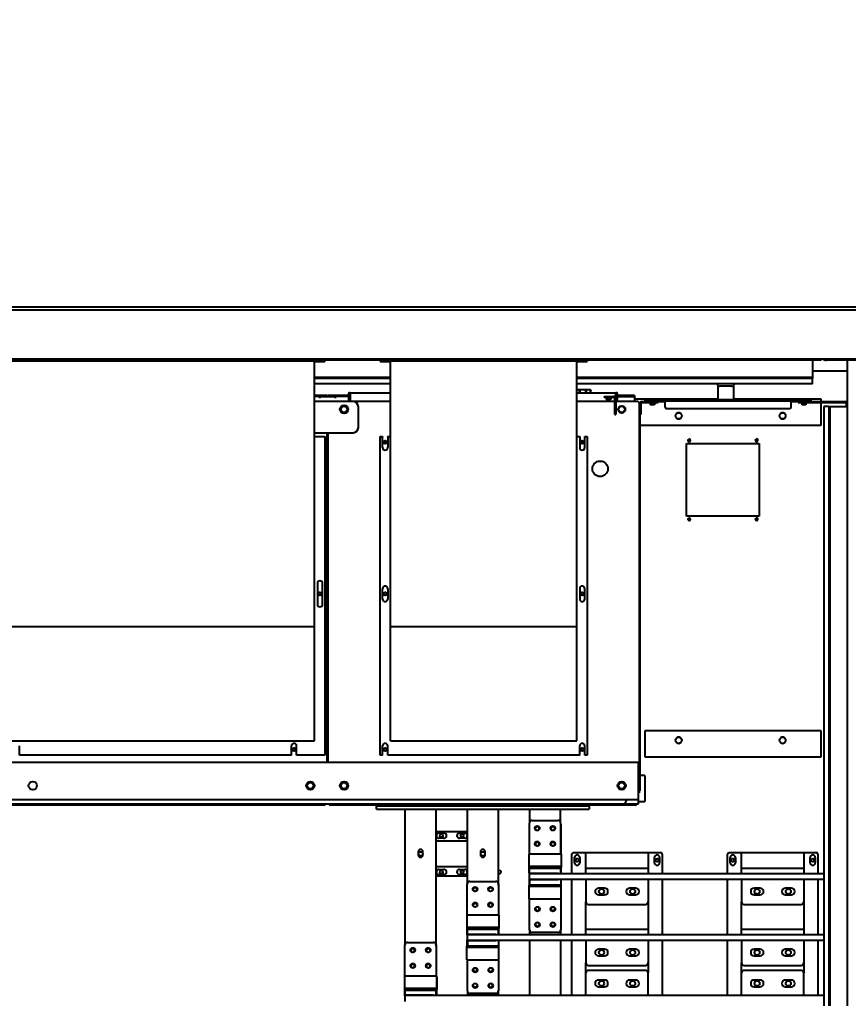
# Model space of a CAD drawing. Header units: feet. Extents: x -1522 to 974, y -3833 to 696.
# Drawn here: x 30.87 to 36.11, y 10.74 to 16.93 of the extents above; entities that cross this region are included whole.
import ezdxf

# ---------------------------------------------------------------- set-up
doc = ezdxf.new("R2010")
doc.units = ezdxf.units.FT
doc.header["$MEASUREMENT"] = 0
doc.layers.add('E-EQPM-XFMR-1500V', color=141, linetype='Continuous')
doc.layers.add('G-NPLT', color=67, linetype='Continuous', plot=False)
doc.styles.add('NEI-A', font='arial.ttf')

# ---------------------------------------------------------------- blocks, each defined once
blk = doc.blocks.new('INV SKID')
at = {"layer": 'E-EQPM-XFMR-1500V', "linetype": 'Continuous'}
for p, q in [((-9.3537, 3.9871), (9.3537, 3.9871)), ((-9.3537, 3.659), (9.3537, 3.659)), ((-0.2887, 3.659), (-0.2887, 3.6492)), ((-0.1247, 3.6492), (-0.1247, 3.659)), ((-0.2887, 3.6492), (-9.1273, 3.6492)), ((-7.1965, 3.6459), (-3.4268, 3.6459)), ((-3.6253, 3.6459), (-3.6253, 3.6492)), ((-3.6253, 3.6459), (-3.6253, 3.6492)), ((-3.4925, 1.2443), (-3.4925, 3.6426)), ((-3.4925, 3.6426), (-3.4268, 3.6426)), ((-3.4268, 3.6459), (-3.4268, 3.6426)), ((-3.0774, 3.6459), (-3.0774, 3.6426)), ((-3.0774, 3.6459), (-1.7684, 3.6459)), ((-3.0774, 3.6426), (-3.0118, 3.6426)), ((-3.0118, 1.2443), (-3.0118, 3.6426)), ((-2.8789, 3.6459), (-2.8789, 3.6492)), ((-2.8789, 3.6459), (-2.8789, 3.6492)), ((-1.9669, 3.6459), (-1.9669, 3.6492)), ((-1.9669, 3.6459), (-1.9669, 3.6492)), ((-1.834, 1.2443), (-1.834, 3.6426)), ((-1.834, 3.6426), (-1.7684, 3.6426)), ((-1.7684, 3.6459), (-1.7684, 3.6426)), ((-0.3428, 3.6492), (-0.3428, 3.5343)), ((0.0066, 3.6492), (-0.2559, 3.6492)), ((-0.1247, 3.6492), (-0.1247, -3.2783)), ((-3.4925, 3.5425), (-3.0118, 3.5425)), ((-3.4925, 3.5425), (-3.0118, 3.5425)), ((-3.0118, 3.5343), (-3.4925, 3.5343)), ((-3.0118, 3.5343), (-3.4925, 3.5343)), ((-1.834, 3.5425), (-0.3428, 3.5425)), ((-0.3428, 3.5343), (-1.834, 3.5343)), ((-0.3428, 3.5835), (-0.1247, 3.5835)), ((-0.3428, 3.5015), (-0.3428, 3.5343)), ((-3.0118, 3.5015), (-3.4925, 3.5015)), ((-3.0118, 3.5015), (-3.4925, 3.5015)), ((-0.3428, 3.5015), (-1.834, 3.5015)), ((-0.9449, 3.4982), (-0.9449, 3.5015)), ((-0.9416, 3.4897), (-0.9416, 3.3998)), ((-0.853, 3.4851), (-0.9318, 3.4851)), ((-0.8432, 3.4897), (-0.8432, 3.3998)), ((-0.8399, 3.5015), (-0.8399, 3.4982)), ((-3.4137, 3.4261), (-3.4925, 3.4261)), ((-3.4613, 3.4211), (-3.4925, 3.4211)), ((-3.4613, 3.4211), (-3.4613, 3.4097)), ((-3.4613, 3.4211), (-3.4137, 3.4211)), ((-3.4142, 3.4211), (-3.4101, 3.4211)), ((-3.4137, 3.4261), (-3.4137, 3.4211)), ((-3.4104, 3.4211), (-3.4104, 3.4261)), ((-3.2776, 3.4261), (-3.4104, 3.4261)), ((-3.4104, 3.4211), (-3.3629, 3.4211)), ((-3.3629, 3.4211), (-3.3629, 3.4097)), ((-3.2776, 3.4211), (-3.3629, 3.4211)), ((-3.2776, 3.4392), (-3.2776, 3.39)), ((-3.2776, 3.4392), (-3.2776, 3.39)), ((-3.2677, 3.4441), (-3.2677, 3.39)), ((-3.2677, 3.4441), (-3.2677, 3.39)), ((-3.2677, 3.4441), (-3.0118, 3.4441)), ((-3.2677, 3.4441), (-3.0118, 3.4441)), ((-1.7488, 3.4621), (-1.834, 3.4621)), ((-1.834, 3.4441), (-1.5879, 3.4441)), ((-1.834, 3.4441), (-1.5879, 3.4441)), ((-1.8165, 3.4441), (-1.8165, 3.4589)), ((-1.8129, 3.4441), (-1.8129, 3.4589)), ((-1.7764, 3.4441), (-1.7764, 3.4589)), ((-1.7727, 3.4441), (-1.7727, 3.4589)), ((-1.7469, 3.4441), (-1.7469, 3.4589)), ((-1.7454, 3.4441), (-1.7454, 3.4589)), ((-1.6601, 3.4211), (-1.6601, 3.4146)), ((-1.6601, 3.4211), (-1.601, 3.4211)), ((-1.601, 3.4146), (-1.6601, 3.4146)), ((-1.6486, 3.4146), (-1.6486, 3.4012)), ((-1.6191, 3.4146), (-1.6191, 3.4012)), ((-1.5945, 3.3063), (-1.5945, 3.408)), ((-1.5879, 3.408), (-1.5879, 3.4441)), ((-1.5879, 3.408), (-1.5879, 3.4441)), ((-1.5879, 3.408), (-1.5879, 3.3063)), ((-1.5781, 3.4392), (-1.5781, 3.39)), ((-1.5781, 3.4392), (-1.5781, 3.39)), ((-1.4682, 3.4261), (-1.5781, 3.4261)), ((-1.5781, 3.4211), (-1.4814, 3.4211)), ((-1.4814, 3.4211), (-1.4682, 3.4211)), ((-1.4682, 3.4261), (-1.4682, 3.4211)), ((-1.4682, 3.4211), (-1.4682, 3.39)), ((-3.4925, 3.39), (-3.4137, 3.39)), ((-3.248, 3.3883), (-3.4925, 3.3883)), ((-3.4137, 3.3883), (-3.4137, 3.39)), ((-3.4006, 3.39), (-3.4006, 3.3883)), ((-3.4006, 3.39), (-3.0118, 3.39)), ((-3.2152, 3.2243), (-3.2152, 3.3555)), ((-1.834, 3.39), (-1.5945, 3.39)), ((-1.6191, 3.4012), (-1.6486, 3.4012)), ((-1.5879, 3.39), (-1.4452, 3.39)), ((-0.9416, 3.4031), (-1.4682, 3.4031)), ((-1.4452, 3.3851), (-1.4452, 3.39)), ((-1.4403, 3.3851), (-1.4452, 3.3851)), ((-1.4403, 3.3851), (-1.4403, 0.9146)), ((-1.4403, 3.3703), (-1.4354, 3.3703)), ((-1.4354, 3.3063), (-1.4354, 3.3752)), ((-1.4288, 3.3752), (-1.4288, 3.3063)), ((-1.4222, 3.3883), (-1.4073, 3.3883)), ((-1.4222, 3.3818), (-1.3205, 3.3818)), ((-1.4075, 3.3933), (-1.4075, 3.3883)), ((-1.4075, 3.3933), (-0.3478, 3.3933)), ((-1.4073, 3.3883), (-1.2762, 3.3883)), ((-1.3698, 3.3818), (-1.3698, 3.3686)), ((-1.3435, 3.3686), (-1.3698, 3.3686)), ((-1.3435, 3.3818), (-1.3435, 3.3686)), ((-1.3205, 3.3818), (-1.3205, 3.3883)), ((-1.2762, 3.3539), (-1.2762, 3.3933)), ((-1.2664, 3.344), (-0.4888, 3.344)), ((-0.8432, 3.3998), (-0.9416, 3.3998)), ((-0.2887, 3.4031), (-0.8432, 3.4031)), ((-0.479, 3.3539), (-0.479, 3.3933)), ((-0.479, 3.3883), (-0.3479, 3.3883)), ((-0.4347, 3.3818), (-0.4347, 3.3883)), ((-0.4347, 3.3818), (-0.1378, 3.3818)), ((-0.4117, 3.3818), (-0.4117, 3.3686)), ((-0.3855, 3.3686), (-0.4117, 3.3686)), ((-0.3855, 3.3818), (-0.3855, 3.3686)), ((-0.3479, 3.3883), (-0.1378, 3.3883)), ((-0.3478, 3.3933), (-0.3478, 3.3883)), ((-0.2887, 3.3883), (-0.2887, 3.4031)), ((-0.2887, 3.2391), (-0.2887, 3.3818)), ((-0.2723, 3.3572), (-0.2723, -3.2045)), ((-0.2395, 3.3572), (-0.2723, 3.3572)), ((-0.2395, 3.3572), (-0.2395, -3.2045)), ((-0.2395, 3.3572), (-0.1247, 3.3572)), ((-0.2313, -0.4549), (-0.2313, 3.3572)), ((-0.1312, 3.3752), (-0.1312, 3.3572)), ((-1.5945, 3.3063), (-1.5879, 3.3063)), ((-1.4354, 3.3063), (-1.4354, 0.9293)), ((-1.4288, 3.3063), (-1.4354, 3.3063)), ((-1.4354, 3.2391), (-0.2887, 3.2391)), ((-3.4925, 3.1915), (-3.248, 3.1915)), ((-3.4925, 3.1669), (-3.4268, 3.1669)), ((-3.4268, 3.1669), (-3.4268, 1.1524)), ((-3.4137, 3.1915), (-3.4137, 1.1081)), ((-3.4104, 1.1081), (-3.4104, 3.1915)), ((-3.4055, 1.1081), (-3.4055, 3.1915)), ((-3.0774, 1.1524), (-3.0774, 3.1669)), ((-3.0774, 3.1669), (-3.0623, 3.1669)), ((-3.0627, 3.098), (-3.0627, 3.1636)), ((-3.0302, 3.1669), (-3.0118, 3.1669)), ((-3.0299, 3.1636), (-3.0299, 3.098)), ((-1.834, 3.1669), (-1.8156, 3.1669)), ((-1.8159, 3.1636), (-1.8159, 3.098)), ((-1.7835, 3.1669), (-1.7684, 3.1669)), ((-1.7831, 3.098), (-1.7831, 3.1636)), ((-1.7684, 3.1669), (-1.7684, 1.1524)), ((-3.4104, 3.1373), (-3.4137, 3.1373)), ((-3.4137, 3.1049), (-3.4104, 3.1049)), ((-1.1401, 3.1242), (-0.6808, 3.1242)), ((-1.1401, 2.6649), (-1.1401, 3.1242)), ((-0.6808, 3.1242), (-0.6808, 2.6649)), ((-3.4137, 3.0931), (-3.4104, 3.0931)), ((-3.4137, 3.0569), (-3.4104, 3.0569)), ((-3.4137, 2.8044), (-3.4104, 2.8044)), ((-3.4137, 2.7682), (-3.4104, 2.7682)), ((-0.6808, 2.6649), (-1.1401, 2.6649)), ((-3.4137, 2.6362), (-3.4104, 2.6362)), ((-3.4137, 2.6103), (-3.4104, 2.6103)), ((-3.4137, 2.609), (-3.4104, 2.609)), ((-3.4137, 2.5803), (-3.4104, 2.5803)), ((-3.4137, 2.5256), (-3.4104, 2.5256)), ((-3.4137, 2.4893), (-3.4104, 2.4893)), ((-3.4137, 2.4122), (-3.4104, 2.4122)), ((-3.4137, 2.3835), (-3.4104, 2.3835)), ((-3.4137, 2.3422), (-3.4104, 2.3422)), ((-3.4137, 2.3163), (-3.4104, 2.3163)), ((-3.4137, 2.3078), (-3.4104, 2.3078)), ((-3.4744, 2.2384), (-3.4744, 2.1072)), ((-3.4416, 2.1072), (-3.4416, 2.2384)), ((-3.0627, 2.14), (-3.0627, 2.2056)), ((-3.0299, 2.2056), (-3.0299, 2.14)), ((-1.8159, 2.2056), (-1.8159, 2.14)), ((-1.7831, 2.14), (-1.7831, 2.2056)), ((-7.1309, 1.9661), (-3.4925, 1.9661)), ((-3.0118, 1.9661), (-1.834, 1.9661)), ((-3.4137, 1.6802), (-3.4104, 1.6802)), ((-3.4137, 1.6516), (-3.4104, 1.6516)), ((-3.4137, 1.6129), (-3.4104, 1.6129)), ((-3.4137, 1.5844), (-3.4104, 1.5844)), ((-3.4137, 1.5637), (-3.4104, 1.5637)), ((-3.4137, 1.5351), (-3.4104, 1.5351)), ((-1.4042, 1.3066), (-1.4042, 1.1426)), ((-0.2887, 1.3066), (-1.4042, 1.3066)), ((-0.2887, 1.3066), (-0.4265, 1.3066)), ((-0.2887, 1.1918), (-0.2887, 1.3066)), ((-7.1309, 1.2443), (-3.4925, 1.2443)), ((-3.0118, 1.2443), (-1.834, 1.2443)), ((-5.3576, 1.1524), (-5.3576, 1.2115)), ((-3.6385, 1.1524), (-3.6385, 1.2115)), ((-3.6056, 1.1524), (-3.6056, 1.2115)), ((-3.4137, 1.2356), (-3.4104, 1.2356)), ((-3.4137, 1.2071), (-3.4104, 1.2071)), ((-3.4137, 1.1864), (-3.4104, 1.1864)), ((-3.0627, 1.1524), (-3.0627, 1.2115)), ((-3.0299, 1.1524), (-3.0299, 1.2115)), ((-1.8159, 1.1524), (-1.8159, 1.2115)), ((-1.7831, 1.1524), (-1.7831, 1.2115)), ((-0.2887, 1.1885), (-0.2887, 1.1918)), ((-0.2887, 1.1426), (-0.2887, 1.1885)), ((-3.6385, 1.1524), (-5.3576, 1.1524)), ((-3.4268, 1.1524), (-3.6056, 1.1524)), ((-3.4137, 1.1579), (-3.4104, 1.1579)), ((-3.0627, 1.1524), (-3.0774, 1.1524)), ((-1.8159, 1.1524), (-3.0299, 1.1524)), ((-1.7684, 1.1524), (-1.7831, 1.1524)), ((-1.4042, 1.1426), (-0.2887, 1.1426)), ((-7.3491, 1.1081), (-1.4436, 1.1081)), ((-1.4436, 0.8457), (-1.4436, 1.1081)), ((-1.4042, 1.0245), (-1.4354, 1.0245)), ((-1.4042, 1.0245), (-1.4042, 0.8604)), ((-1.4403, 0.9293), (-1.4354, 0.9293)), ((-7.3491, 0.8719), (-1.4436, 0.8719)), ((-1.4436, 0.9146), (-1.4403, 0.9146)), ((-7.3491, 0.8457), (-1.4436, 0.8457)), ((-3.4318, 0.8375), (-7.3294, 0.8375)), ((-3.4318, 0.8375), (-3.4318, 0.8457)), ((-3.4301, 0.844), (-3.4301, 0.8457)), ((-3.4252, 0.844), (-3.4252, 0.8457)), ((-3.399, 0.8457), (-3.399, 0.844)), ((-3.394, 0.8457), (-3.394, 0.844)), ((-3.3924, 0.8375), (-3.3924, 0.8457)), ((-1.4633, 0.8375), (-3.3924, 0.8375)), ((-3.101, 0.8112), (-3.101, 0.8309)), ((-1.7559, 0.8309), (-3.101, 0.8309)), ((-3.101, 0.8112), (-1.7559, 0.8112)), ((-2.9206, 0.8375), (-2.9206, 0.8309)), ((-2.9206, 0.8112), (-2.9206, -0.0467)), ((-2.7238, 0.8309), (-2.7238, 0.8375)), ((-2.7238, -0.0467), (-2.7238, 0.8112)), ((-2.5269, 0.8375), (-2.5269, 0.8309)), ((-2.5269, 0.8112), (-2.5269, 0.3388)), ((-2.3301, 0.8309), (-2.3301, 0.8375)), ((-2.3301, 0.3388), (-2.3301, 0.8112)), ((-2.1332, 0.8375), (-2.1332, 0.8309)), ((-2.1332, 0.8112), (-2.1332, 0.7243)), ((-1.9364, 0.8309), (-1.9364, 0.8375)), ((-1.9364, 0.7243), (-1.9364, 0.8112)), ((-1.7559, 0.8309), (-1.7559, 0.8112)), ((-1.5256, 0.8457), (-1.5256, 0.8555)), ((-1.4633, 0.8375), (-1.4633, 0.8457)), ((-1.4616, 0.844), (-1.4616, 0.8457)), ((-1.4567, 0.844), (-1.4567, 0.8457)), ((-1.4436, 0.8604), (-1.4042, 0.8604)), ((-2.1332, 0.5274), (-2.1332, 0.7243)), ((-2.1168, 0.7407), (-1.9528, 0.7407)), ((-1.9364, 0.7243), (-1.9364, 0.5274)), ((-1.9357, 0.7177), (-1.9357, 0.5274)), ((-2.7238, 0.6702), (-2.5269, 0.6702)), ((-2.7067, 0.6603), (-2.6739, 0.6603)), ((-2.6739, 0.6275), (-2.7067, 0.6275)), ((-2.5755, 0.6603), (-2.5427, 0.6603)), ((-2.5427, 0.6275), (-2.5755, 0.6275)), ((-2.3294, 0.3978), (-2.3294, 0.6603)), ((-2.7238, 0.6111), (-2.5269, 0.6111)), ((-2.3301, 0.6111), (-2.3294, 0.6111)), ((-2.8369, 0.5422), (-2.8369, 0.5225)), ((-2.8074, 0.5225), (-2.8074, 0.5422)), ((-2.4432, 0.5422), (-2.4432, 0.5225)), ((-2.4137, 0.5225), (-2.4137, 0.5422)), ((-2.1365, 0.5274), (-2.1365, 0.4487)), ((-1.9331, 0.5274), (-2.1365, 0.5274)), ((-1.9331, 0.5274), (-1.9331, 0.4487)), ((-1.9324, 0.5209), (-1.9331, 0.5209)), ((-1.9324, 0.5209), (-1.9324, 0.4421)), ((-1.8648, 0.406), (-1.8648, 0.5274)), ((-1.855, 0.5373), (-1.3038, 0.5373)), ((-1.8484, 0.4733), (-1.8484, 0.5061)), ((-1.8156, 0.5061), (-1.8156, 0.4733)), ((-1.7762, 0.4389), (-1.7762, 0.5373)), ((-1.3825, 0.5373), (-1.3825, 0.4389)), ((-1.3432, 0.4733), (-1.3432, 0.5061)), ((-1.3104, 0.5061), (-1.3104, 0.4733)), ((-1.294, 0.5274), (-1.294, 0.406)), ((-0.8806, 0.406), (-0.8806, 0.5274)), ((-0.8707, 0.5373), (-0.3196, 0.5373)), ((-0.8642, 0.4733), (-0.8642, 0.5061)), ((-0.8314, 0.5061), (-0.8314, 0.4733)), ((-0.792, 0.4389), (-0.792, 0.5373)), ((-0.3983, 0.5373), (-0.3983, 0.4389)), ((-0.3589, 0.4733), (-0.3589, 0.5061)), ((-0.3261, 0.5061), (-0.3261, 0.4733)), ((-0.3097, 0.5274), (-0.3097, 0.406)), ((-2.5269, 0.4471), (-2.7238, 0.4471)), ((-2.3294, 0.4471), (-2.3301, 0.4471)), ((-2.1365, 0.4487), (-2.1365, 0.4093)), ((-1.9331, 0.4487), (-2.1365, 0.4487)), ((-2.1358, 0.4487), (-2.1358, 0.4421)), ((-2.1358, 0.4421), (-2.1358, 0.4028)), ((-2.1332, 0.4421), (-2.1358, 0.4421)), ((-2.1332, 0.4487), (-2.1332, 0.4454)), ((-2.1332, 0.4487), (-2.1332, 0.4454)), ((-2.1332, 0.4126), (-2.1332, 0.4454)), ((-2.1332, 0.4454), (-1.9364, 0.4454)), ((-2.1325, 0.406), (-2.1325, 0.4389)), ((-2.1325, 0.4389), (-1.9357, 0.4389)), ((-1.9364, 0.4487), (-1.9364, 0.4454)), ((-1.9364, 0.4389), (-1.9364, 0.4454)), ((-1.9324, 0.4421), (-1.9364, 0.4421)), ((-1.9357, 0.4421), (-1.9357, 0.4389)), ((-1.9357, 0.406), (-1.9357, 0.4389)), ((-1.9331, 0.4093), (-1.9331, 0.4487)), ((-1.9324, 0.406), (-1.9324, 0.4421)), ((-1.7762, 0.406), (-1.7762, 0.4389)), ((-1.7762, 0.4389), (-1.3825, 0.4389)), ((-1.3825, 0.4389), (-1.3825, 0.406)), ((-0.792, 0.406), (-0.792, 0.4389)), ((-0.792, 0.4389), (-0.3983, 0.4389)), ((-0.3983, 0.4389), (-0.3983, 0.406)), ((-2.5269, 0.388), (-2.7238, 0.388)), ((-2.7067, 0.4307), (-2.6739, 0.4307)), ((-2.6739, 0.3978), (-2.7067, 0.3978)), ((-2.5755, 0.4307), (-2.5427, 0.4307)), ((-2.5427, 0.3978), (-2.5755, 0.3978)), ((-2.1365, 0.4093), (-2.1325, 0.4093)), ((-2.1358, 0.4028), (-2.1325, 0.4028)), ((-2.1325, 0.4126), (-2.1332, 0.4126)), ((-2.1325, 0.3667), (-2.1325, 0.406)), ((-1.9521, 0.406), (-2.1325, 0.406)), ((-2.1325, 0.406), (-0.2723, 0.406)), ((-1.9357, 0.4093), (-1.9331, 0.4093)), ((-2.5269, 0.1419), (-2.5269, 0.3388)), ((-2.5105, 0.3552), (-2.3465, 0.3552)), ((-2.3301, 0.3388), (-2.3301, 0.1419)), ((-2.3294, 0.3322), (-2.3294, 0.1419)), ((-2.1358, 0.37), (-2.1358, 0.3306)), ((-2.1325, 0.37), (-2.1358, 0.37)), ((-2.1358, 0.3634), (-2.1358, 0.324)), ((-2.1325, 0.3634), (-2.1358, 0.3634)), ((-2.1358, 0.324), (-2.1358, 0.3306)), ((-2.1358, 0.3306), (-2.1325, 0.3306)), ((-2.1358, 0.2453), (-2.1358, 0.324)), ((-2.1358, 0.324), (-1.9324, 0.324)), ((-2.1325, 0.3667), (-2.1325, 0.3339)), ((-0.2723, 0.3667), (-2.1325, 0.3667)), ((-2.1325, 0.3667), (-1.9521, 0.3667)), ((-2.1325, 0.3339), (-2.1325, 0.3273)), ((-2.1325, 0.3339), (-1.9357, 0.3339)), ((-2.1325, 0.324), (-2.1325, 0.3273)), ((-2.1325, 0.3273), (-1.9357, 0.3273)), ((-1.9357, 0.3667), (-1.9357, 0.3339)), ((-1.9324, 0.3634), (-1.9357, 0.3634)), ((-1.9357, 0.3339), (-1.9357, 0.3273)), ((-1.9357, 0.3306), (-1.9324, 0.3306)), ((-1.9357, 0.324), (-1.9357, 0.3273)), ((-1.9357, 0.324), (-1.9357, 0.3273)), ((-1.9324, 0.3306), (-1.9324, 0.3667)), ((-1.9324, 0.324), (-1.9324, 0.3634)), ((-1.9324, 0.324), (-1.9324, 0.3306)), ((-1.9324, 0.2453), (-1.9324, 0.324)), ((-1.8648, 0.0205), (-1.8648, 0.3667)), ((-1.7762, 0.3667), (-1.7762, 0.2256)), ((-1.6581, 0.3125), (-1.6975, 0.3125)), ((-1.4613, 0.3125), (-1.5007, 0.3125)), ((-1.3825, 0.3667), (-1.3825, 0.2256)), ((-1.294, 0.3667), (-1.294, 0.0205)), ((-0.8806, 0.0205), (-0.8806, 0.3667)), ((-0.792, 0.3667), (-0.792, 0.2256)), ((-0.6739, 0.3125), (-0.7133, 0.3125)), ((-0.477, 0.3125), (-0.5164, 0.3125)), ((-0.3983, 0.3667), (-0.3983, 0.2256)), ((-0.3097, 0.3667), (-0.3097, 0.0205)), ((-1.6975, 0.2699), (-1.6581, 0.2699)), ((-1.5007, 0.2699), (-1.4613, 0.2699)), ((-0.7133, 0.2699), (-0.6739, 0.2699)), ((-0.5164, 0.2699), (-0.477, 0.2699)), ((-2.1358, 0.2453), (-1.9324, 0.2453)), ((-2.1325, 0.0484), (-2.1325, 0.2453)), ((-1.9357, 0.2453), (-1.9357, 0.0484)), ((-1.7762, 0.0534), (-1.7762, 0.2256)), ((-1.7598, 0.2092), (-1.399, 0.2092)), ((-1.3825, 0.2256), (-1.3825, 0.0534)), ((-0.792, 0.0534), (-0.792, 0.2256)), ((-0.7756, 0.2092), (-0.4147, 0.2092)), ((-0.3983, 0.2256), (-0.3983, 0.0534)), ((-2.5302, 0.1419), (-2.5302, 0.0632)), ((-2.3268, 0.1419), (-2.5302, 0.1419)), ((-2.3268, 0.1419), (-2.3268, 0.0632)), ((-2.3261, 0.1354), (-2.3268, 0.1354)), ((-2.3261, 0.1354), (-2.3261, 0.0566)), ((-2.5302, 0.0632), (-2.5302, 0.0238)), ((-2.3268, 0.0632), (-2.5302, 0.0632)), ((-2.5295, 0.0632), (-2.5295, 0.0566)), ((-2.5269, 0.0632), (-2.5269, 0.0599)), ((-2.5269, 0.0632), (-2.5269, 0.0599)), ((-2.3301, 0.0632), (-2.3301, 0.0599)), ((-2.3268, 0.0238), (-2.3268, 0.0632)), ((-2.5302, 0.0238), (-2.5262, 0.0238)), ((-2.5295, 0.0566), (-2.5295, 0.0173)), ((-2.5269, 0.0566), (-2.5295, 0.0566)), ((-2.5295, 0.0173), (-2.5262, 0.0173)), ((-2.5269, 0.0271), (-2.5269, 0.0599)), ((-2.5269, 0.0599), (-2.3301, 0.0599)), ((-2.5262, 0.0271), (-2.5269, 0.0271)), ((-2.5262, 0.0205), (-2.5262, 0.0534)), ((-2.5262, 0.0534), (-2.3294, 0.0534)), ((-2.5262, -0.0188), (-2.5262, 0.0205)), ((-2.3458, 0.0205), (-2.5262, 0.0205)), ((-2.5262, 0.0205), (-0.2723, 0.0205)), ((-2.3301, 0.0534), (-2.3301, 0.0599)), ((-2.3261, 0.0566), (-2.3301, 0.0566)), ((-2.3294, 0.0566), (-2.3294, 0.0534)), ((-2.3294, 0.0205), (-2.3294, 0.0534)), ((-2.3294, 0.0238), (-2.3268, 0.0238)), ((-2.3261, 0.0205), (-2.3261, 0.0566)), ((-2.1325, 0.0484), (-2.1325, 0.0205)), ((-1.9521, 0.032), (-2.1161, 0.032)), ((-1.9357, 0.0205), (-1.9357, 0.0484)), ((-1.7762, 0.0205), (-1.7762, 0.0534)), ((-1.7762, 0.0534), (-1.3825, 0.0534)), ((-1.3825, 0.0534), (-1.3825, 0.0205)), ((-0.792, 0.0534), (-0.3983, 0.0534)), ((-0.792, 0.0205), (-0.792, 0.0534)), ((-0.3983, 0.0534), (-0.3983, 0.0205)), ((-2.9206, -0.2436), (-2.9206, -0.0467)), ((-2.9042, -0.0303), (-2.7402, -0.0303)), ((-2.7238, -0.0467), (-2.7238, -0.2436)), ((-2.7231, -0.0533), (-2.7231, -0.2436)), ((-2.5295, -0.0155), (-2.5295, -0.0549)), ((-2.5262, -0.0155), (-2.5295, -0.0155)), ((-2.5295, -0.0221), (-2.5295, -0.0615)), ((-2.5262, -0.0221), (-2.5295, -0.0221)), ((-2.5295, -0.0615), (-2.5295, -0.0549)), ((-2.5295, -0.0549), (-2.5262, -0.0549)), ((-2.5295, -0.1402), (-2.5295, -0.0615)), ((-2.5295, -0.0615), (-2.3261, -0.0615)), ((-2.5262, -0.0188), (-2.5262, -0.0516)), ((-0.2723, -0.0188), (-2.5262, -0.0188)), ((-2.5262, -0.0188), (-2.3458, -0.0188)), ((-2.5262, -0.0516), (-2.5262, -0.0582)), ((-2.5262, -0.0516), (-2.3294, -0.0516)), ((-2.5262, -0.0615), (-2.5262, -0.0582)), ((-2.5262, -0.0582), (-2.3294, -0.0582)), ((-2.3294, -0.0188), (-2.3294, -0.0516)), ((-2.3261, -0.0221), (-2.3294, -0.0221)), ((-2.3294, -0.0516), (-2.3294, -0.0582)), ((-2.3294, -0.0549), (-2.3261, -0.0549)), ((-2.3294, -0.0615), (-2.3294, -0.0582)), ((-2.3294, -0.0615), (-2.3294, -0.0582)), ((-2.3261, -0.0549), (-2.3261, -0.0188)), ((-2.3261, -0.0615), (-2.3261, -0.0221)), ((-2.3261, -0.0615), (-2.3261, -0.0549)), ((-2.3261, -0.1402), (-2.3261, -0.0615)), ((-2.1325, -0.0188), (-2.1325, -0.365)), ((-1.9357, -0.365), (-1.9357, -0.0188)), ((-1.8648, -0.365), (-1.8648, -0.0188)), ((-1.7762, -0.0188), (-1.7762, -0.1599)), ((-1.3825, -0.0188), (-1.3825, -0.1599)), ((-1.294, -0.0188), (-1.294, -0.365)), ((-0.8806, -0.365), (-0.8806, -0.0188)), ((-0.792, -0.0188), (-0.792, -0.1599)), ((-0.3983, -0.0188), (-0.3983, -0.1599)), ((-0.3097, -0.0188), (-0.3097, -0.365)), ((-1.6581, -0.073), (-1.6975, -0.073)), ((-1.6975, -0.1156), (-1.6581, -0.1156)), ((-1.4613, -0.073), (-1.5007, -0.073)), ((-1.5007, -0.1156), (-1.4613, -0.1156)), ((-0.6739, -0.073), (-0.7133, -0.073)), ((-0.7133, -0.1156), (-0.6739, -0.1156)), ((-0.477, -0.073), (-0.5164, -0.073)), ((-0.5164, -0.1156), (-0.477, -0.1156)), ((-2.5295, -0.1402), (-2.3261, -0.1402)), ((-2.5262, -0.3371), (-2.5262, -0.1402)), ((-2.3294, -0.1402), (-2.3294, -0.3371)), ((-1.7762, -0.2239), (-1.7762, -0.1599)), ((-1.7598, -0.1763), (-1.399, -0.1763)), ((-1.3825, -0.1599), (-1.3825, -0.2239)), ((-0.792, -0.2239), (-0.792, -0.1599)), ((-0.7756, -0.1763), (-0.4147, -0.1763)), ((-0.3983, -0.1599), (-0.3983, -0.2239)), ((-2.9239, -0.2436), (-2.9239, -0.3223)), ((-2.7205, -0.2436), (-2.9239, -0.2436)), ((-2.7205, -0.2436), (-2.7205, -0.3223)), ((-1.7762, -0.365), (-1.7762, -0.2239)), ((-1.399, -0.2075), (-1.7598, -0.2075)), ((-1.3825, -0.365), (-1.3825, -0.2239)), ((-0.792, -0.365), (-0.792, -0.2239)), ((-0.4147, -0.2075), (-0.7756, -0.2075)), ((-0.3983, -0.365), (-0.3983, -0.2239)), ((-2.7198, -0.2501), (-2.7205, -0.2501)), ((-2.7198, -0.2501), (-2.7198, -0.3289)), ((-1.6581, -0.2682), (-1.6975, -0.2682)), ((-1.4613, -0.2682), (-1.5007, -0.2682)), ((-0.6739, -0.2682), (-0.7133, -0.2682)), ((-0.477, -0.2682), (-0.5164, -0.2682)), ((-2.9239, -0.3223), (-2.9239, -0.3617)), ((-2.7205, -0.3223), (-2.9239, -0.3223)), ((-2.9239, -0.3617), (-2.9199, -0.3617)), ((-2.9232, -0.3223), (-2.9232, -0.3289)), ((-2.9232, -0.3289), (-2.9232, -0.3682)), ((-2.9206, -0.3289), (-2.9232, -0.3289)), ((-2.9232, -0.3682), (-2.9199, -0.3682)), ((-2.9206, -0.3223), (-2.9206, -0.3256)), ((-2.9206, -0.3223), (-2.9206, -0.3256)), ((-2.9206, -0.3584), (-2.9206, -0.3256)), ((-2.9206, -0.3256), (-2.7238, -0.3256)), ((-2.9199, -0.3584), (-2.9206, -0.3584)), ((-2.9199, -0.365), (-2.9199, -0.3321)), ((-2.9199, -0.3321), (-2.7231, -0.3321)), ((-2.9199, -0.4043), (-2.9199, -0.365)), ((-2.7395, -0.365), (-2.9199, -0.365)), ((-2.9199, -0.365), (-0.2723, -0.365)), ((-2.7238, -0.3223), (-2.7238, -0.3256)), ((-2.7238, -0.3321), (-2.7238, -0.3256)), ((-2.7198, -0.3289), (-2.7238, -0.3289)), ((-2.7231, -0.3289), (-2.7231, -0.3321)), ((-2.7231, -0.365), (-2.7231, -0.3321)), ((-2.7231, -0.3617), (-2.7205, -0.3617)), ((-2.7205, -0.3617), (-2.7205, -0.3223)), ((-2.7198, -0.365), (-2.7198, -0.3289)), ((-2.5262, -0.3371), (-2.5262, -0.365)), ((-2.3458, -0.3535), (-2.5098, -0.3535)), ((-2.3294, -0.365), (-2.3294, -0.3371)), ((-1.6975, -0.3108), (-1.6581, -0.3108)), ((-1.5007, -0.3108), (-1.4613, -0.3108)), ((-0.7133, -0.3108), (-0.6739, -0.3108)), ((-0.5164, -0.3108), (-0.477, -0.3108))]:
    blk.add_line(p, q, dxfattribs=at)
at = {"layer": 'E-EQPM-XFMR-1500V'}
blk.add_lwpolyline([(-9.9049, 3.9674), (9.9049, 3.9674), (9.9049, -3.9657), (-9.9049, -3.9657)], close=True, dxfattribs=at)
at = {"layer": 'E-EQPM-XFMR-1500V', "linetype": 'Continuous'}
for centre, radius in [((-3.3054, 3.3391), 0.0262), ((-3.3054, 3.3391), 0.023), ((-3.3054, 3.3391), 0.0197), ((-1.5502, 3.3391), 0.023), ((-1.5502, 3.3391), 0.0197), ((-1.1893, 3.2981), 0.0197), ((-0.5331, 3.2981), 0.0197), ((-3.0463, 3.1308), 0.0105), ((-3.0463, 3.1308), 0.0082), ((-1.7995, 3.1308), 0.0105), ((-1.7995, 3.1308), 0.0082), ((-1.1237, 3.1439), 0.00656), ((-0.6972, 3.1439), 0.00656), ((-1.6864, 2.9635), 0.0492), ((-1.1237, 2.6452), 0.00656), ((-0.6972, 2.6452), 0.00656), ((-3.458, 2.1728), 0.0105), ((-3.458, 2.1728), 0.0082), ((-3.0463, 2.1728), 0.0105), ((-3.0463, 2.1728), 0.0082), ((-1.7995, 2.1728), 0.0105), ((-1.7995, 2.1728), 0.0082), ((-1.1893, 1.2476), 0.0197), ((-0.5331, 1.2476), 0.0197), ((-3.622, 1.1885), 0.0105), ((-3.622, 1.1885), 0.0082), ((-3.0463, 1.1885), 0.0105), ((-3.0463, 1.1885), 0.0082), ((-1.7995, 1.1885), 0.0105), ((-1.7995, 1.1885), 0.0082), ((-5.274, 0.9605), 0.0262), ((-3.5187, 0.9605), 0.0262), ((-3.5187, 0.9605), 0.023), ((-3.5187, 0.9605), 0.0197), ((-3.3054, 0.9605), 0.0262), ((-3.3054, 0.9605), 0.023), ((-3.3054, 0.9605), 0.0197), ((-3.3054, 0.9605), 0.0197), ((-1.5502, 0.9605), 0.0262), ((-1.5502, 0.9605), 0.023), ((-1.5502, 0.9605), 0.0197), ((-1.5502, 0.9605), 0.0197), ((-2.084, 0.6915), 0.0148), ((-1.9856, 0.6915), 0.0148), ((-2.6903, 0.6439), 0.00984), ((-2.5591, 0.6439), 0.00984), ((-2.084, 0.5931), 0.0148), ((-1.9856, 0.5931), 0.0148), ((-2.8215, 0.5291), 0.0131), ((-2.4278, 0.5291), 0.0131), ((-1.832, 0.4897), 0.00984), ((-1.3268, 0.4897), 0.00984), ((-0.8478, 0.4897), 0.00984), ((-0.3425, 0.4897), 0.00984), ((-2.6903, 0.4142), 0.00984), ((-2.5591, 0.4142), 0.00984), ((-2.4777, 0.306), 0.0148), ((-2.3793, 0.306), 0.0148), ((-1.6778, 0.2912), 0.0164), ((-1.481, 0.2912), 0.0164), ((-0.6936, 0.2912), 0.0164), ((-0.4967, 0.2912), 0.0164), ((-2.4777, 0.2076), 0.0148), ((-2.3793, 0.2076), 0.0148), ((-2.0833, 0.1797), 0.0148), ((-1.9849, 0.1797), 0.0148), ((-2.0833, 0.0812), 0.0148), ((-1.9849, 0.0812), 0.0148), ((-2.8714, -0.0795), 0.0148), ((-2.773, -0.0795), 0.0148), ((-1.6778, -0.0943), 0.0164), ((-1.481, -0.0943), 0.0164), ((-0.6936, -0.0943), 0.0164), ((-0.4967, -0.0943), 0.0164), ((-2.8714, -0.1779), 0.0148), ((-2.773, -0.1779), 0.0148), ((-2.477, -0.2058), 0.0148), ((-2.3786, -0.2058), 0.0148), ((-2.477, -0.3043), 0.0148), ((-2.3786, -0.3043), 0.0148), ((-1.6778, -0.2895), 0.0164), ((-1.481, -0.2895), 0.0164), ((-0.6936, -0.2895), 0.0164), ((-0.4967, -0.2895), 0.0164)]:
    blk.add_circle(centre, radius, dxfattribs=at)
for centre, radius, start, end in [((-0.2559, 3.682), 0.0328, 224.48483, 270), ((-0.9318, 3.4982), 0.0131, 180, 270), ((-0.853, 3.4982), 0.0131, 270, 0), ((-3.2726, 3.4392), 0.00492, 0, 180), ((-3.2726, 3.4392), 0.00492, 0, 180), ((-1.601, 3.408), 0.0131, 0, 90), ((-1.601, 3.408), 0.00656, 0, 90), ((-1.583, 3.4392), 0.00492, 0, 180), ((-1.583, 3.4392), 0.00492, 0, 180), ((-3.248, 3.3555), 0.0328, 0, 90), ((-1.4419, 3.3703), 0.00656, 0, 74.46151), ((-1.4222, 3.3752), 0.0131, 90, 180), ((-1.4222, 3.3752), 0.00656, 90, 180), ((-1.2664, 3.3539), 0.00984, 180, 270), ((-0.4888, 3.3539), 0.00984, 270, 0), ((-0.1378, 3.3752), 0.0131, 0, 90), ((-0.1378, 3.3752), 0.00656, 0, 90), ((-1.1893, 3.2981), 0.0197, 60, 120), ((-1.1893, 3.2981), 0.0197, 240, 300), ((-0.5331, 3.2981), 0.0197, 60, 120), ((-0.5331, 3.2981), 0.0197, 240, 300), ((-3.248, 3.2243), 0.0328, 270, 0), ((-3.0463, 3.1636), 0.0164, 168.46304, 180), ((-3.0463, 3.1636), 0.0164, 0, 11.53696), ((-1.7995, 3.1636), 0.0164, 168.46304, 180), ((-1.7995, 3.1636), 0.0164, 0, 11.53696), ((-3.0463, 3.098), 0.0164, 180, 0), ((-1.7995, 3.098), 0.0164, 180, 0), ((-1.1237, 3.1439), 0.0082, 165, 105), ((-0.6972, 3.1439), 0.0082, 165, 105), ((-1.1237, 2.6452), 0.0082, 165, 105), ((-0.6972, 2.6452), 0.0082, 165, 105), ((-3.458, 2.2384), 0.0164, 0, 180), ((-3.0463, 2.2056), 0.0164, 0, 180), ((-1.7995, 2.2056), 0.0164, 0, 180), ((-3.458, 2.1072), 0.0164, 180, 0), ((-3.0463, 2.14), 0.0164, 180, 0), ((-1.7995, 2.14), 0.0164, 180, 0), ((-1.1893, 1.2476), 0.0197, 60, 120), ((-0.5331, 1.2476), 0.0197, 60, 120), ((-3.622, 1.2115), 0.0164, 0, 180), ((-3.0463, 1.2115), 0.0164, 0, 180), ((-1.7995, 1.2115), 0.0164, 0, 180), ((-1.1893, 1.2476), 0.0197, 240, 300), ((-0.5331, 1.2476), 0.0197, 240, 300), ((-1.4419, 0.9293), 0.00656, 285.54066, 0), ((-3.4318, 0.844), 0.00656, 270, 0), ((-3.4318, 0.844), 0.00164, 270, 0), ((-3.3924, 0.844), 0.00656, 180, 270), ((-3.3924, 0.844), 0.00164, 180, 270), ((-1.4633, 0.844), 0.00656, 270, 0), ((-1.4633, 0.844), 0.00164, 270, 0), ((-2.1168, 0.7243), 0.0164, 90, 180), ((-2.0833, 0.6849), 0.0148, 18.71653, 172.86614), ((-2.084, 0.6915), 0.0131, 184.31596, 7.72445), ((-1.9849, 0.6849), 0.0148, 18.71653, 172.86614), ((-1.9856, 0.6915), 0.0131, 184.31596, 7.72445), ((-1.9528, 0.7243), 0.0164, 0, 90), ((-1.9521, 0.7177), 0.0164, 0, 15.35462), ((-2.7067, 0.6439), 0.0164, 90, 270), ((-2.6739, 0.6439), 0.0164, 270, 90), ((-2.5755, 0.6439), 0.0164, 90, 270), ((-2.5427, 0.6439), 0.0164, 15.35462, 90), ((-2.5427, 0.6439), 0.0164, 270, 344.64538), ((-2.3392, 0.6603), 0.00984, 0, 20.09133), ((-2.8222, 0.5422), 0.0148, 0, 180), ((-2.4285, 0.5422), 0.0148, 0, 180), ((-2.0833, 0.5865), 0.0148, 18.71653, 172.86614), ((-2.084, 0.5931), 0.0131, 184.31596, 7.72445), ((-1.9849, 0.5865), 0.0148, 18.71653, 172.86614), ((-1.9856, 0.5931), 0.0131, 184.31596, 7.72445), ((-2.8222, 0.5225), 0.0148, 180, 0), ((-2.4285, 0.5225), 0.0148, 180, 0), ((-1.855, 0.5274), 0.00984, 90, 180), ((-1.832, 0.5061), 0.0164, 0, 180), ((-1.3268, 0.5061), 0.0164, 0, 180), ((-1.3038, 0.5274), 0.00984, 0, 90), ((-0.8707, 0.5274), 0.00984, 90, 180), ((-0.8478, 0.5061), 0.0164, 0, 180), ((-0.3425, 0.5061), 0.0164, 0, 180), ((-0.3196, 0.5274), 0.00984, 0, 90), ((-1.832, 0.4733), 0.0164, 180, 0), ((-1.3268, 0.4733), 0.0164, 180, 0), ((-0.8478, 0.4733), 0.0164, 180, 0), ((-0.3425, 0.4733), 0.0164, 180, 0), ((-2.7067, 0.4142), 0.0164, 90, 270), ((-2.6739, 0.4142), 0.0164, 270, 90), ((-2.5755, 0.4142), 0.0164, 90, 270), ((-2.5427, 0.4142), 0.0164, 15.35462, 90), ((-2.5427, 0.4142), 0.0164, 270, 344.64538), ((-2.3228, 0.4142), 0.00984, 255, 137.17376), ((-2.3392, 0.3978), 0.00984, 339.90867, 0), ((-2.5105, 0.3388), 0.0164, 90, 180), ((-2.477, 0.2994), 0.0148, 18.71653, 172.86614), ((-2.3786, 0.2994), 0.0148, 18.71653, 172.86614), ((-2.3465, 0.3388), 0.0164, 0, 90), ((-2.3458, 0.3322), 0.0164, 0, 15.35462), ((-1.6975, 0.2912), 0.0213, 90, 270), ((-1.6581, 0.2912), 0.0213, 270, 90), ((-1.5007, 0.2912), 0.0213, 90, 270), ((-1.4613, 0.2912), 0.0213, 270, 90), ((-0.7133, 0.2912), 0.0213, 90, 270), ((-0.6739, 0.2912), 0.0213, 270, 90), ((-0.5164, 0.2912), 0.0213, 90, 270), ((-0.477, 0.2912), 0.0213, 270, 90), ((-2.4777, 0.306), 0.0131, 184.31596, 7.72445), ((-2.477, 0.201), 0.0148, 18.71653, 172.86614), ((-2.3786, 0.201), 0.0148, 18.71653, 172.86614), ((-2.3793, 0.2076), 0.0131, 184.31596, 7.72445), ((-2.0833, 0.1797), 0.0131, 356.41731, 183.58269), ((-1.9849, 0.1797), 0.0131, 356.41731, 183.58269), ((-1.7598, 0.2256), 0.0164, 180, 270), ((-1.399, 0.2256), 0.0164, 270, 0), ((-0.7756, 0.2256), 0.0164, 180, 270), ((-0.4147, 0.2256), 0.0164, 270, 0), ((-2.0833, 0.1862), 0.0148, 192.90987, 347.09013), ((-1.9849, 0.1862), 0.0148, 192.90987, 347.09013), ((-2.0833, 0.0878), 0.0148, 192.90987, 347.09013), ((-2.0833, 0.0812), 0.0131, 356.41731, 183.58269), ((-1.9849, 0.0878), 0.0148, 192.90987, 347.09013), ((-1.9849, 0.0812), 0.0131, 356.41731, 183.58269), ((-2.1161, 0.0484), 0.0164, 180, 270), ((-1.9521, 0.0484), 0.0164, 270, 0), ((-2.9042, -0.0467), 0.0164, 90, 180), ((-2.7402, -0.0467), 0.0164, 0, 90), ((-2.7395, -0.0533), 0.0164, 0, 15.35462), ((-2.8707, -0.0861), 0.0148, 18.71653, 172.86614), ((-2.8714, -0.0795), 0.0131, 183.00976, 7.61976), ((-2.7723, -0.0861), 0.0148, 18.71653, 172.86614), ((-2.773, -0.0795), 0.0131, 183.00976, 7.61976), ((-1.6975, -0.0943), 0.0213, 90, 270), ((-1.6581, -0.0943), 0.0213, 270, 90), ((-1.5007, -0.0943), 0.0213, 90, 270), ((-1.4613, -0.0943), 0.0213, 270, 90), ((-0.7133, -0.0943), 0.0213, 90, 270), ((-0.6739, -0.0943), 0.0213, 270, 90), ((-0.5164, -0.0943), 0.0213, 90, 270), ((-0.477, -0.0943), 0.0213, 270, 90), ((-2.8707, -0.1845), 0.0148, 18.71653, 172.86614), ((-2.8714, -0.1779), 0.0131, 183.00976, 7.61976), ((-2.7723, -0.1845), 0.0148, 18.71653, 172.86614), ((-2.773, -0.1779), 0.0131, 183.00976, 7.61976), ((-1.7598, -0.1599), 0.0164, 180, 270), ((-1.399, -0.1599), 0.0164, 270, 0), ((-0.7756, -0.1599), 0.0164, 180, 270), ((-0.4147, -0.1599), 0.0164, 270, 0), ((-2.477, -0.1993), 0.0148, 192.90987, 347.09013), ((-2.477, -0.2058), 0.0131, 359.50945, 180.49055), ((-2.3786, -0.1993), 0.0148, 192.90987, 347.09013), ((-1.7598, -0.2239), 0.0164, 90, 180), ((-1.399, -0.2239), 0.0164, 0, 90), ((-0.7756, -0.2239), 0.0164, 90, 180), ((-0.4147, -0.2239), 0.0164, 0, 90), ((-2.477, -0.2977), 0.0148, 192.90987, 347.09013), ((-2.3786, -0.2977), 0.0148, 192.90987, 347.09013), ((-2.3786, -0.3043), 0.0131, 359.50945, 180.49055), ((-1.6975, -0.2895), 0.0213, 90, 270), ((-1.6581, -0.2895), 0.0213, 270, 90), ((-1.5007, -0.2895), 0.0213, 90, 270), ((-1.4613, -0.2895), 0.0213, 270, 90), ((-0.7133, -0.2895), 0.0213, 90, 270), ((-0.6739, -0.2895), 0.0213, 270, 90), ((-0.5164, -0.2895), 0.0213, 90, 270), ((-0.477, -0.2895), 0.0213, 270, 90), ((-2.5098, -0.3371), 0.0164, 180, 270), ((-2.3458, -0.3371), 0.0164, 270, 0)]:
    blk.add_arc(centre, radius, start, end, dxfattribs=at)
blk.add_ellipse((-1.5119, 0.8555), major_axis=(0, 0.0164), ratio=0.833333, start_param=0, end_param=1.570796, dxfattribs=at)
for points, knots in [([(-1.8144, 3.4621), (-1.8147, 3.4621), (-1.8161, 3.4617), (-1.8165, 3.46), (-1.8165, 3.4589)], [0, 0, 0, 0, 0.200206, 1, 1, 1, 1]), ([(-1.8125, 3.4621), (-1.8126, 3.4621), (-1.8127, 3.4617), (-1.8129, 3.4608), (-1.8129, 3.4596), (-1.8129, 3.4589)], [0, 0, 0, 0, 0.085417, 0.298361, 1, 1, 1, 1]), ([(-1.7767, 3.4621), (-1.7766, 3.4621), (-1.7765, 3.4617), (-1.7764, 3.4608), (-1.7764, 3.4596), (-1.7764, 3.4589)], [0, 0, 0, 0, 0.085412, 0.298358, 1, 1, 1, 1]), ([(-1.7748, 3.4621), (-1.7746, 3.4621), (-1.7732, 3.4617), (-1.7727, 3.46), (-1.7727, 3.4589)], [0, 0, 0, 0, 0.2002, 1, 1, 1, 1]), ([(-1.7496, 3.4621), (-1.7489, 3.4621), (-1.7473, 3.4613), (-1.7469, 3.4597), (-1.7469, 3.4589)], [0, 0, 0, 0, 0.45815, 1, 1, 1, 1]), ([(-1.7488, 3.4621), (-1.7479, 3.4621), (-1.7462, 3.4615), (-1.7454, 3.4597), (-1.7454, 3.4589)], [0, 0, 0, 0, 0.499589, 1, 1, 1, 1])]:
    blk.add_open_spline(points, degree=3, knots=knots, dxfattribs=at)

msp = doc.modelspace()

# ---------------------------------------------------------------- block references
msp.add_blockref('INV SKID', (36.22501, 11.12722))

# ---------------------------------------------------------------- texts
at = {"layer": 'G-NPLT', "insert": (-1524.03887, 222.65943), "char_height": 50.15749436, "attachment_point": 1, "style": 'NEI-A'}
msp.add_mtext_dynamic_manual_height_columns('\\pxi-5,l5,ql;THIS INVERTER NEEDS TO BE UPDATED WITH THE CORRECT INVERTER JOB SPECIFIC. GET FROM THE INVERTER XREF.', width=1665.7235448, gutter_width=214.91157, heights=[0], dxfattribs=at)

doc.saveas('drawing.dxf')
